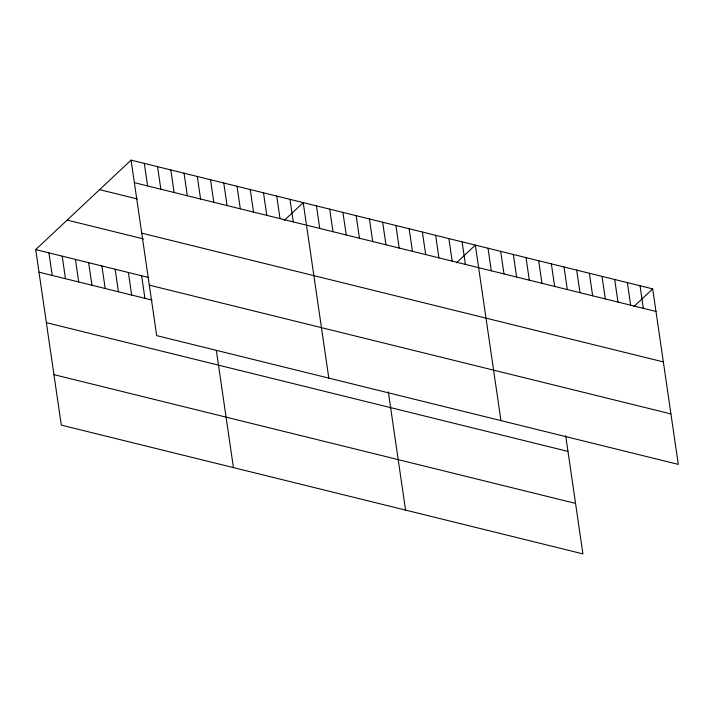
<?xml version="1.0" encoding="UTF-8"?>
<svg xmlns="http://www.w3.org/2000/svg" width="714" height="714" viewBox="0 0 714 714"><rect width="100%" height="100%" fill="white"/><g stroke="black" fill="none" stroke-linecap="round" stroke-linejoin="round"><path stroke-width="1.07" d="M565.666 435.638L582.919 553.877L61.306 425.116L35.7 249.614L131.081 160.123L652.694 288.884L678.3 464.386L156.687 335.616L131.081 160.123M284.333 220.331L303.218 202.615L328.815 378.108M456.46 262.823L475.346 245.107L500.951 420.6M633.809 306.609L652.694 288.884M134.375 182.677L655.987 311.447M99.603 189.656L137.293 198.956M141.738 233.148L663.351 361.918M67.178 220.082L143.568 238.94M35.7 249.614L148.762 277.523M149.324 285.154L670.937 413.915M38.993 272.177L152.046 300.085M46.356 322.648L567.969 451.409M53.943 374.645L575.555 503.406M640.03 285.761L643.323 308.323M627.365 282.637L630.649 305.19M614.692 279.504L617.985 302.067M602.027 276.38L605.32 298.934M589.362 273.248L592.647 295.81M576.689 270.124L579.982 292.686M564.024 267L567.318 289.554M551.36 263.868L554.644 286.43M538.686 260.744L541.98 283.306M526.022 257.62L529.315 280.174M513.348 254.487L516.641 277.05M500.684 251.364L503.977 273.917M488.019 248.231L491.303 270.793M462.11 241.841L465.394 264.394M448.865 238.574L452.158 261.128M435.629 235.299L438.914 257.861M422.385 232.032L425.678 254.595M409.14 228.766L412.433 251.319M395.904 225.499L399.197 248.053M382.659 222.224L385.953 244.786M369.424 218.957L372.708 241.519M388.318 391.861L405.57 510.099M356.179 215.69L359.472 238.244M342.934 212.424L346.228 234.977M329.698 209.148L332.992 231.711M316.454 205.882L319.747 228.444M289.973 199.349L293.267 221.902M276.737 196.082L280.022 218.636M263.493 192.807L266.786 215.369M250.248 189.54L253.541 212.103M237.012 186.274L240.306 208.827M223.768 183.007L227.061 205.561M210.532 179.732L213.816 202.294M197.287 176.465L200.58 199.028M216.342 350.413L233.433 467.608M184.042 173.199L187.336 195.752M170.807 169.932L174.1 192.485M157.562 166.657L160.855 189.219M144.326 163.39L147.611 185.952M141.631 275.765L144.915 298.327M128.386 272.498L131.679 295.052M115.15 269.232L118.435 291.785M101.906 265.956L105.199 288.518M88.661 262.69L91.954 285.252M75.425 259.423L78.71 281.976M62.18 256.156L65.474 278.71M48.945 252.881L52.229 275.443"/></g></svg>
